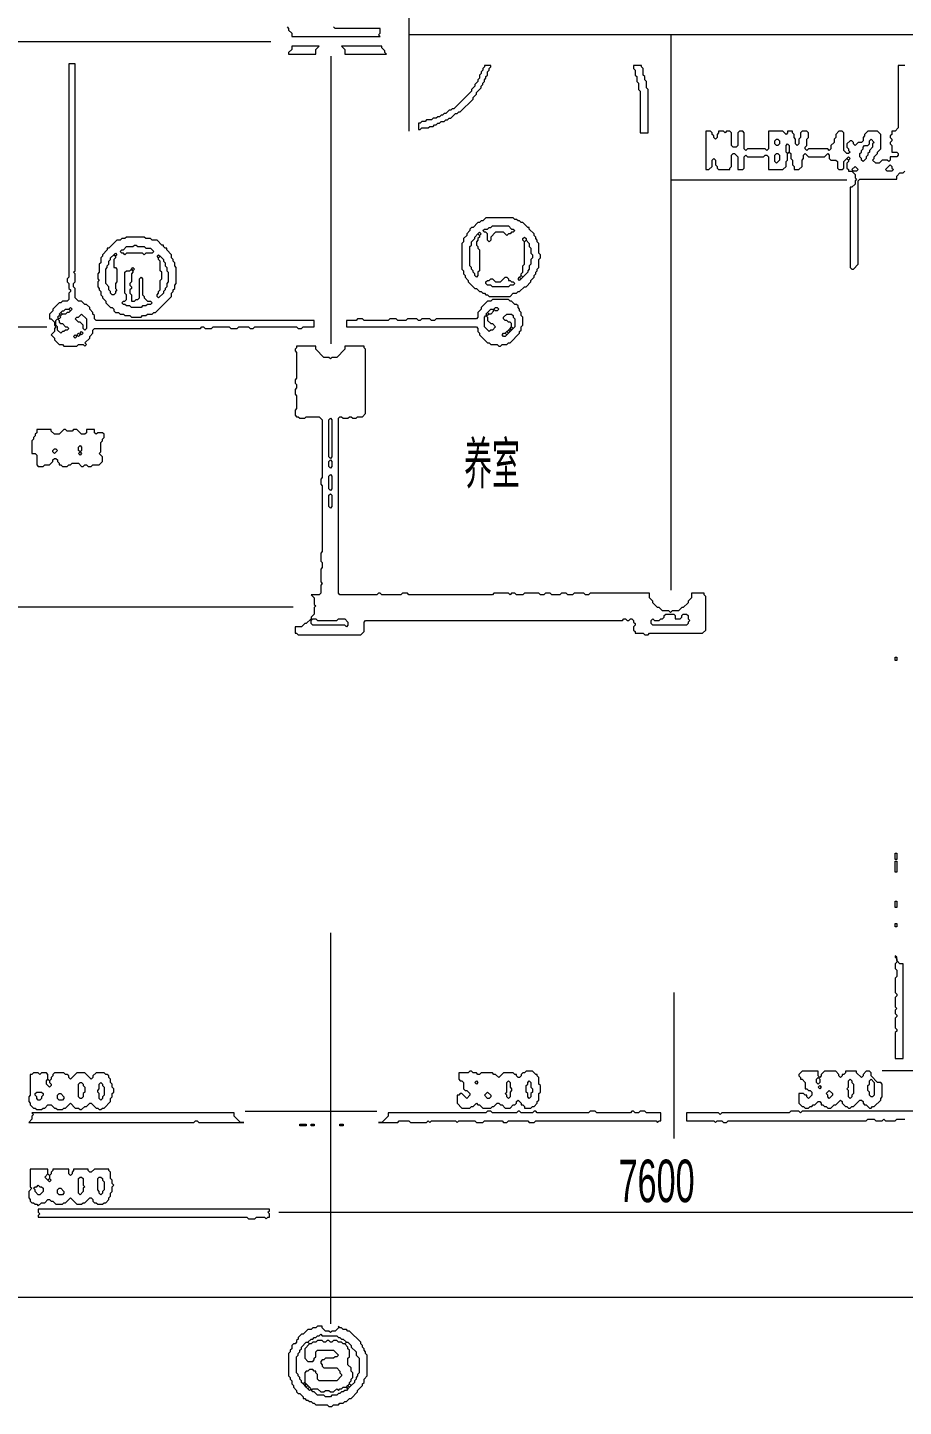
# Model space of a CAD drawing. Header units: millimetres. Extents: x 4 to 412, y 4 to 290.
# Drawn here: x 134.5 to 182.3, y 52.1 to 127.4 of the extents above; entities that cross this region are included whole.
import ezdxf

# ---------------------------------------------------------------- set-up
doc = ezdxf.new("R2010")
doc.units = ezdxf.units.MM
for name, color, linetype, lineweight in [('OCR_TEXT', 6, 'CONTINUOUS', 0), ('TRACE_CURVE', 6, 'CONTINUOUS', 0), ('TRACE_STRAIGHT', 5, 'CONTINUOUS', 0), ('TRACE_TEXT_SYMBOL', 6, 'CONTINUOUS', 0)]:
    doc.layers.add(name, color=color, linetype=linetype, lineweight=lineweight)
doc.styles.add('wqy-unicode', font='wqy-unicode')

msp = doc.modelspace()

# ---------------------------------------------------------------- linework, layer by layer
at = {"layer": 'TRACE_CURVE', "color": 6}
for points in [[(136.791, 125.406), (136.791, 113.759), (136.704, 113.671), (136.704, 113.496), (136.791, 113.409), (136.791, 113.146), (136.879, 113.058), (136.879, 112.971), (136.791, 112.883), (136.791, 112.533), (136.704, 112.445), (136.441, 112.445), (136.353, 112.358), (136.266, 112.358), (135.915, 112.008), (135.915, 111.92), (135.74, 111.745), (135.74, 111.482), (135.828, 111.482), (136.003, 111.307), (136.003, 111.132), (136.09, 111.044), (136.003, 110.957), (136.003, 110.782), (135.828, 110.606), (136.003, 110.431), (136.003, 110.344), (136.266, 110.081), (136.441, 110.081), (136.528, 109.993), (137.229, 109.993), (137.317, 110.081), (137.579, 110.081), (137.667, 109.993), (137.754, 110.081), (137.667, 110.168), (137.93, 110.431), (137.93, 110.519), (138.105, 110.694), (138.105, 110.869), (138.192, 110.957), (143.972, 110.957), (144.06, 111.044), (144.147, 111.044), (144.235, 110.957), (144.585, 110.957), (144.673, 111.044), (145.549, 111.044), (145.636, 110.957), (145.986, 110.957), (146.074, 111.044), (146.599, 111.044), (146.687, 110.957), (146.862, 110.957), (146.95, 111.044), (149.227, 111.044), (149.314, 110.957), (149.489, 110.957), (149.577, 111.044), (150.19, 111.044), (150.19, 111.395), (138.28, 111.395), (138.192, 111.482), (138.192, 111.657)], [(138.192, 111.657), (138.105, 111.745), (138.105, 111.832), (137.93, 112.008), (137.93, 112.095), (137.754, 112.27), (137.667, 112.27), (137.492, 112.445), (137.317, 112.445), (137.141, 112.621), (137.141, 113.146), (137.054, 113.234), (137.054, 113.409), (137.141, 113.496), (137.141, 113.934), (137.054, 114.022), (137.141, 114.109), (137.141, 125.406), (136.791, 125.406)], [(149.227, 109.993), (149.227, 109.906), (149.139, 109.818), (149.139, 109.731), (149.227, 109.643), (149.227, 108.242), (149.139, 108.154), (149.139, 107.979), (149.227, 107.892), (149.227, 107.716), (149.139, 107.629), (149.139, 107.366), (149.227, 107.279), (149.227, 106.578), (149.139, 106.49), (149.139, 106.228), (149.227, 106.14), (149.314, 106.14), (149.402, 106.052), (149.665, 106.052), (149.752, 106.14), (150.453, 106.14), (150.628, 105.965), (150.628, 102.812), (150.54, 102.725), (150.54, 102.462), (150.628, 102.374), (150.628, 98.784), (150.54, 98.696), (150.54, 98.258), (150.628, 98.171), (150.628, 97.908), (150.54, 97.821), (150.54, 97.12), (150.628, 97.032), (150.54, 96.945), (150.54, 96.507), (150.453, 96.419), (150.015, 96.419), (150.19, 96.244), (150.19, 95.894), (150.278, 95.806), (150.19, 95.719), (150.19, 95.368), (150.015, 95.193), (150.015, 95.106), (149.752, 94.843), (149.665, 94.843), (149.489, 94.668), (149.139, 94.668), (149.139, 94.318), (149.227, 94.318), (149.314, 94.23), (152.73, 94.23), (152.905, 94.405), (152.905, 94.931), (152.992, 95.018), (167.004, 95.018), (167.092, 95.106), (167.179, 95.106), (167.267, 95.018), (167.355, 95.018), (167.442, 95.106), (167.53, 95.106)], [(154.919, 96.419), (153.868, 96.419), (153.781, 96.507), (153.693, 96.507), (153.605, 96.419), (151.591, 96.419), (151.504, 96.507), (151.504, 106.052), (151.591, 106.14), (151.679, 106.14), (151.766, 106.052), (152.029, 106.052), (152.117, 106.14), (152.204, 106.14), (152.292, 106.052), (152.467, 106.052), (152.554, 106.14), (152.817, 106.14), (152.992, 106.315), (152.992, 109.818), (152.905, 109.906), (152.905, 109.993), (151.854, 109.993), (151.854, 109.818), (151.416, 109.38), (151.153, 109.38), (151.066, 109.293), (150.978, 109.38), (150.715, 109.38), (150.278, 109.818), (150.278, 109.993), (149.227, 109.993)], [(167.53, 95.106), (167.617, 95.018), (167.617, 94.931), (167.705, 94.843), (167.705, 94.755), (167.617, 94.668), (167.617, 94.493), (167.705, 94.405), (167.705, 94.318), (168.143, 94.318), (168.23, 94.23), (168.405, 94.23), (168.493, 94.318), (171.383, 94.318), (171.558, 94.493), (171.558, 96.332), (171.471, 96.419), (171.471, 96.507), (170.77, 96.507), (170.77, 96.244), (170.595, 96.069), (170.595, 95.981), (170.332, 95.719), (170.244, 95.719), (170.069, 95.544), (169.719, 95.544), (169.631, 95.456), (169.544, 95.544), (169.194, 95.544), (169.018, 95.719), (168.931, 95.719), (168.668, 95.981), (168.668, 96.069), (168.493, 96.244), (168.493, 96.507), (165.253, 96.507), (165.165, 96.419), (164.99, 96.419), (164.902, 96.507), (164.377, 96.507), (164.289, 96.419), (164.027, 96.419), (163.939, 96.507), (163.676, 96.507), (163.589, 96.419), (163.151, 96.419), (163.063, 96.507), (162.801, 96.507), (162.713, 96.419), (162.538, 96.419), (162.45, 96.507), (161.662, 96.507), (161.575, 96.419), (161.224, 96.419), (161.137, 96.507), (160.962, 96.507), (160.874, 96.419), (160.786, 96.507), (159.998, 96.507), (159.911, 96.419), (155.357, 96.419), (155.269, 96.507), (155.007, 96.507), (154.919, 96.419)]]:
    msp.add_lwpolyline(points, dxfattribs=at)
for points in [[(136.09, 111.395), (136.178, 111.482), (136.266, 111.395), (136.266, 111.307), (136.353, 111.219), (136.441, 111.219), (136.616, 111.044), (136.704, 111.044), (136.791, 110.957), (136.704, 110.869), (136.616, 110.869), (136.528, 110.782), (136.441, 110.782), (136.353, 110.694), (136.178, 110.869), (136.178, 111.044), (136.09, 111.132)], [(136.178, 111.57), (136.266, 111.657), (136.353, 111.57), (136.266, 111.482)], [(136.266, 111.745), (136.353, 111.832), (136.441, 111.745), (136.353, 111.657)], [(136.528, 111.92), (136.616, 112.008), (136.791, 112.008), (136.879, 111.92), (136.791, 111.832), (136.704, 111.832), (136.616, 111.745), (136.441, 111.745), (136.353, 111.832), (136.441, 111.92)], [(136.791, 112.008), (136.879, 112.095), (136.966, 112.008), (136.879, 111.92)], [(137.492, 111.745), (137.754, 111.482), (137.754, 110.957), (137.667, 110.869), (137.579, 110.957), (137.579, 111.132), (137.404, 111.307), (137.317, 111.307), (137.141, 111.482), (137.229, 111.57), (137.317, 111.57)], [(137.229, 110.606), (137.317, 110.694), (137.404, 110.606), (137.317, 110.519)], [(137.404, 110.694), (137.492, 110.782), (137.579, 110.694), (137.492, 110.606)], [(137.054, 110.519), (137.141, 110.606), (137.229, 110.519), (137.141, 110.431)], [(150.978, 105.965), (151.066, 106.052), (151.153, 105.965), (151.153, 103.951), (151.066, 103.863), (150.978, 103.951)], [(150.978, 103.688), (151.066, 103.776), (151.153, 103.688), (151.153, 103.425), (151.066, 103.338), (150.978, 103.425)], [(150.978, 102.9), (151.066, 102.987), (151.153, 102.9), (151.153, 102.199), (151.066, 102.112), (150.978, 102.199)], [(150.978, 101.849), (151.066, 101.937), (151.153, 101.849), (151.153, 101.236), (151.066, 101.148), (150.978, 101.236)], [(150.015, 95.018), (150.102, 95.106), (150.278, 95.106), (150.365, 95.018), (151.416, 95.018), (151.504, 95.106), (151.854, 95.106), (152.029, 94.931), (152.029, 94.755), (151.941, 94.668), (151.854, 94.755), (150.102, 94.755), (150.015, 94.843)], [(169.281, 95.281), (169.369, 95.368), (169.807, 95.368), (169.894, 95.281), (169.894, 95.106), (170.157, 95.106), (170.244, 95.193), (170.244, 95.281), (170.332, 95.368), (170.507, 95.368), (170.595, 95.281), (170.595, 95.106), (170.682, 95.018), (170.595, 94.931), (170.595, 94.843), (170.507, 94.755), (168.668, 94.755), (168.581, 94.843), (168.581, 95.018), (168.668, 95.106), (168.756, 95.018), (169.018, 95.018), (169.106, 95.106), (169.194, 95.106), (169.281, 95.193)]]:
    msp.add_lwpolyline(points, close=True, dxfattribs=at)
at = {"layer": 'TRACE_STRAIGHT', "color": 5}
for p, q in [((155.357, 128.734), (155.357, 121.728)), ((131.624, 126.632), (147.825, 126.632)), ((155.357, 127.005), (205.975, 127.005)), ((169.648, 127.005), (169.648, 96.666)), ((151.096, 125.826), (151.096, 110.125)), ((169.648, 119.067), (179.254, 119.067)), ((108.647, 111.041), (135.596, 111.041)), ((83.359, 95.767), (149.038, 95.767)), ((151.069, 77.961), (151.069, 56.619)), ((169.807, 74.701), (169.807, 66.732)), ((181.191, 70.437), (213.413, 70.437)), ((146.424, 68.22), (153.605, 68.22)), ((148.263, 62.719), (195.893, 62.719)), ((81.231, 58.073), (188.418, 58.073))]:
    msp.add_line(p, q, dxfattribs=at)
at = {"layer": 'TRACE_TEXT_SYMBOL', "color": 6}
for points in [[(148.701, 127.421), (148.789, 127.333)], [(148.789, 127.333), (148.789, 127.245), (148.964, 127.07), (148.964, 126.895), (153.781, 126.895), (153.693, 126.983), (153.781, 127.07), (153.781, 127.333), (151.328, 127.333), (151.241, 127.421)], [(159.473, 125.319), (159.473, 125.231), (159.385, 125.144), (159.385, 125.056), (159.298, 124.969), (159.298, 124.881), (159.21, 124.793), (159.21, 124.618), (159.123, 124.531), (159.123, 124.443), (158.947, 124.268), (158.947, 124.18), (158.772, 124.005), (158.772, 123.918), (157.809, 122.954), (157.721, 122.954), (157.634, 122.867), (157.546, 122.867), (157.371, 122.692), (157.283, 122.692), (157.196, 122.604), (157.108, 122.604), (157.021, 122.516), (156.933, 122.516), (156.846, 122.429), (156.67, 122.429), (156.583, 122.341), (156.32, 122.341), (156.233, 122.254), (156.057, 122.254), (155.97, 122.166), (155.882, 122.166), (155.882, 121.816), (155.97, 121.816), (156.057, 121.903), (156.408, 121.903), (156.495, 121.991), (156.67, 121.991), (156.758, 122.079), (156.846, 122.079), (156.933, 122.166), (157.021, 122.166), (157.108, 122.254), (157.283, 122.254), (157.371, 122.341), (157.459, 122.341), (157.546, 122.429), (157.634, 122.429), (157.896, 122.692), (157.984, 122.692), (158.072, 122.779), (158.159, 122.779), (158.86, 123.48), (158.86, 123.567), (159.035, 123.743), (159.035, 123.83), (159.298, 124.093), (159.298, 124.18), (159.385, 124.268), (159.385, 124.356), (159.473, 124.443), (159.473, 124.531), (159.56, 124.618), (159.56, 124.706)], [(159.56, 124.706), (159.648, 124.793), (159.648, 124.969), (159.736, 125.056), (159.736, 125.144), (159.823, 125.231), (159.823, 125.319), (159.473, 125.319)], [(182.067, 125.319), (182.067, 121.903), (181.892, 121.728), (181.717, 121.728), (181.717, 121.553), (181.629, 121.466), (181.629, 121.378), (181.717, 121.29), (181.717, 121.203), (181.629, 121.115), (181.629, 121.028), (181.717, 120.94), (181.717, 120.59), (181.979, 120.59), (182.067, 120.502), (182.067, 120.415), (181.979, 120.327), (181.629, 120.327), (181.629, 120.152), (181.542, 120.064), (181.454, 120.152), (181.191, 120.152), (181.016, 119.977), (180.841, 119.977), (180.666, 120.152), (180.753, 120.24), (180.753, 120.327), (180.929, 120.502), (180.929, 120.59), (181.104, 120.765), (181.104, 121.553), (180.929, 121.728), (180.403, 121.728), (180.228, 121.553), (180.228, 121.466), (180.14, 121.378), (180.14, 121.203), (180.053, 121.115), (179.878, 121.115), (179.703, 120.94), (179.615, 121.028), (179.615, 121.115), (179.527, 121.203), (179.44, 121.203), (179.265, 121.028), (179.265, 120.853), (179.352, 120.765), (179.352, 120.677), (179.44, 120.59), (179.352, 120.502), (179.265, 120.502), (179.089, 120.677), (179.089, 121.641), (179.002, 121.728), (178.827, 121.728), (178.652, 121.553), (178.652, 121.378), (178.564, 121.29), (178.564, 121.115), (178.389, 120.94), (178.389, 120.765), (178.301, 120.677), (178.214, 120.765), (177.163, 120.765)], [(182.417, 125.319), (182.067, 125.319)], [(177.163, 120.765), (177.075, 120.677), (176.988, 120.765), (176.988, 120.853), (177.075, 120.94), (177.075, 121.29), (177.163, 121.378), (177.163, 121.641), (177.075, 121.728), (176.813, 121.728), (176.725, 121.641), (176.725, 121.378), (176.637, 121.29), (176.637, 121.028), (176.55, 120.94), (176.462, 121.028), (176.462, 121.29), (176.375, 121.378), (176.375, 121.553), (176.287, 121.641), (176.287, 121.728), (176.024, 121.728), (176.024, 121.641), (175.937, 121.553), (175.762, 121.728), (174.973, 121.728), (174.973, 120.765), (174.886, 120.677), (174.798, 120.765), (173.835, 120.765), (173.747, 120.677), (173.66, 120.765), (173.66, 121.641), (173.572, 121.728), (173.397, 121.728), (173.31, 121.641), (173.31, 120.94), (173.222, 120.853), (173.047, 120.853), (172.959, 120.94), (172.959, 121.641), (172.872, 121.728), (172.697, 121.728), (172.609, 121.641), (172.521, 121.728), (172.259, 121.728), (172.259, 121.641), (172.171, 121.553), (172.171, 121.378), (172.084, 121.29), (171.996, 121.378), (171.996, 121.466), (171.908, 121.553), (171.908, 121.641), (171.821, 121.728), (171.558, 121.728), (171.558, 119.627), (171.733, 119.627), (171.908, 119.802), (171.908, 120.152), (171.996, 120.24), (172.084, 120.152), (172.084, 119.889), (172.171, 119.802)], [(172.171, 119.802), (172.171, 119.714), (172.259, 119.627), (172.872, 119.627), (172.872, 119.714), (172.959, 119.802), (172.959, 120.415), (173.047, 120.502), (173.134, 120.502), (173.31, 120.327), (173.31, 119.627), (173.572, 119.627), (173.66, 119.714), (173.66, 120.327), (173.747, 120.415), (173.835, 120.327), (174.711, 120.327), (174.798, 120.415), (174.886, 120.415), (174.973, 120.327), (174.973, 119.627), (175.762, 119.627), (175.937, 119.802), (175.937, 120.064), (176.024, 120.152), (176.024, 120.502), (176.112, 120.59), (176.2, 120.502), (176.2, 120.24), (176.287, 120.152), (176.287, 119.889), (176.375, 119.802), (176.375, 119.627), (176.637, 119.627), (176.813, 119.802), (176.813, 120.152), (176.9, 120.24), (176.9, 120.415), (176.988, 120.502), (177.163, 120.327), (178.039, 120.327), (178.214, 120.502), (178.301, 120.415), (178.301, 120.24), (178.389, 120.152), (178.652, 120.152), (178.739, 120.064), (178.739, 119.714), (178.827, 119.627), (179.002, 119.627), (179.089, 119.714), (179.089, 120.064), (179.265, 120.24), (179.352, 120.152), (179.352, 120.064), (179.265, 119.977), (179.265, 119.714), (179.352, 119.627), (179.352, 119.539), (179.527, 119.539), (179.703, 119.364), (179.703, 119.189), (179.79, 119.101), (179.703, 119.013)], [(179.703, 119.013), (179.703, 118.838), (179.527, 118.663), (179.44, 118.663), (179.44, 114.284), (179.527, 114.197), (179.615, 114.197), (179.878, 114.46), (179.878, 119.013), (179.965, 119.101), (181.979, 119.101), (181.979, 119.276), (182.155, 119.451), (182.33, 119.451), (182.417, 119.539)], [(159.56, 116.999), (159.385, 116.824), (159.298, 116.824), (159.21, 116.737), (159.123, 116.737), (158.86, 116.474), (158.772, 116.474), (158.685, 116.386), (158.685, 116.299), (158.51, 116.124), (158.51, 116.036), (158.334, 115.861), (158.334, 115.686), (158.247, 115.598), (158.247, 114.197), (158.334, 114.109), (158.334, 113.934), (158.422, 113.847), (158.422, 113.759), (158.597, 113.584), (158.597, 113.496), (158.947, 113.146), (159.035, 113.146), (159.21, 112.971), (159.298, 112.971), (159.385, 112.883), (159.473, 112.883), (159.56, 112.796), (159.648, 112.796), (159.736, 112.708), (160.874, 112.708), (161.049, 112.883), (161.224, 112.883), (161.312, 112.971), (161.399, 112.971), (161.662, 113.234), (161.75, 113.234), (162.012, 113.496), (162.012, 113.584), (162.188, 113.759), (162.188, 113.847), (162.275, 113.934), (162.275, 114.022), (162.363, 114.109), (162.363, 114.197), (162.45, 114.284), (162.45, 114.722), (162.538, 114.81), (162.538, 114.985), (162.45, 115.073), (162.45, 115.598), (162.363, 115.686), (162.363, 115.773), (162.275, 115.861), (162.275, 115.948), (162.188, 116.036), (162.188, 116.124), (161.925, 116.386), (161.925, 116.474), (161.837, 116.474), (161.575, 116.737), (161.487, 116.737), (161.399, 116.824), (161.312, 116.824)], [(161.312, 116.824), (161.224, 116.912), (161.137, 116.912), (161.049, 116.999), (159.56, 116.999)], [(139.944, 115.948), (139.856, 115.861), (139.681, 115.861), (139.593, 115.773), (139.418, 115.773), (138.98, 115.335), (138.893, 115.335), (138.893, 115.248), (138.63, 114.985), (138.63, 114.898), (138.543, 114.81), (138.543, 114.547), (138.455, 114.46), (138.455, 114.022), (138.367, 113.934), (138.367, 113.671), (138.455, 113.584), (138.367, 113.496), (138.367, 113.234), (138.455, 113.146), (138.455, 113.058), (138.543, 112.971), (138.543, 112.796), (138.63, 112.708), (138.63, 112.621), (138.805, 112.445), (138.805, 112.358), (139.068, 112.095), (139.156, 112.095), (139.243, 112.008), (139.243, 111.92), (139.331, 111.832), (139.506, 111.832), (139.593, 111.745), (139.769, 111.745), (139.856, 111.657), (140.119, 111.657), (140.206, 111.57), (140.732, 111.57), (140.82, 111.657), (140.995, 111.657), (141.082, 111.745), (141.345, 111.745), (141.433, 111.832), (141.52, 111.832), (142.396, 112.708), (142.396, 112.883), (142.483, 112.971), (142.483, 113.058), (142.571, 113.146), (142.571, 113.321), (142.659, 113.409), (142.659, 114.284), (142.571, 114.372), (142.571, 114.547), (142.483, 114.635), (142.483, 114.722), (142.396, 114.81), (142.396, 114.985), (142.133, 115.248), (142.133, 115.335), (142.046, 115.335), (141.958, 115.423), (141.958, 115.511)], [(141.958, 115.511), (141.87, 115.511), (141.608, 115.773), (141.345, 115.773), (141.257, 115.861), (140.995, 115.861), (140.907, 115.948), (139.944, 115.948)], [(135.04, 105.439), (135.04, 105.264), (134.952, 105.177), (134.952, 105.089), (134.864, 105.002), (134.864, 104.914), (134.777, 104.826), (134.777, 104.126), (134.952, 104.126), (135.04, 104.038), (135.04, 103.513), (135.127, 103.425), (135.39, 103.425), (135.477, 103.513), (135.74, 103.513), (135.915, 103.688), (135.915, 103.776), (136.003, 103.863), (136.09, 103.863), (136.178, 103.776), (136.178, 103.688), (136.266, 103.6), (136.266, 103.513), (136.353, 103.513), (136.441, 103.425), (136.704, 103.425), (136.791, 103.513), (136.879, 103.513), (136.966, 103.6), (137.317, 103.6), (137.492, 103.425), (137.579, 103.425), (137.667, 103.513), (137.754, 103.513), (137.842, 103.425), (138.017, 103.425), (138.105, 103.513), (138.455, 103.513), (138.63, 103.688), (138.63, 103.951), (138.455, 104.126), (138.543, 104.213), (138.543, 104.739), (138.63, 104.826), (138.63, 104.914), (138.718, 105.002), (138.718, 105.177), (138.63, 105.264), (138.367, 105.264), (138.28, 105.177), (138.192, 105.264), (138.192, 105.439), (137.754, 105.439), (137.754, 105.264), (137.667, 105.177), (137.492, 105.177), (137.229, 105.439), (137.054, 105.439), (136.966, 105.352), (136.704, 105.352), (136.616, 105.439), (136.528, 105.439), (136.266, 105.177), (136.003, 105.177)], [(136.003, 105.177), (135.828, 105.352), (135.828, 105.439), (135.04, 105.439)], [(134.864, 70.322), (134.777, 70.235), (134.689, 70.235), (134.689, 69.096), (134.602, 69.009), (134.602, 68.746), (134.689, 68.658), (134.689, 68.571), (134.864, 68.396), (134.952, 68.396), (135.04, 68.308), (135.302, 68.308), (135.39, 68.396), (135.477, 68.396), (135.653, 68.571), (135.828, 68.571), (136.003, 68.396), (136.09, 68.396), (136.178, 68.308), (136.441, 68.308), (136.528, 68.396), (136.616, 68.396), (136.879, 68.658), (137.141, 68.396), (137.317, 68.396), (137.404, 68.308), (137.492, 68.308), (137.667, 68.483), (137.754, 68.483), (137.93, 68.658), (138.017, 68.658), (138.28, 68.396), (138.367, 68.396), (138.455, 68.308), (138.543, 68.308), (138.63, 68.396), (138.718, 68.396), (139.068, 68.746), (139.068, 68.921), (139.156, 69.009), (139.156, 69.184), (139.243, 69.271), (139.243, 69.446), (139.156, 69.534), (139.156, 69.709), (139.068, 69.797), (139.068, 69.972), (138.98, 70.059), (138.98, 70.147), (138.893, 70.235), (138.805, 70.235), (138.718, 70.322), (138.28, 70.322), (138.105, 70.147), (138.105, 70.059), (138.017, 69.972), (137.667, 70.322), (137.229, 70.322), (136.879, 69.972), (136.791, 70.059), (136.791, 70.147), (136.704, 70.235), (136.616, 70.235), (136.528, 70.322)], [(136.528, 70.322), (136.003, 70.322), (135.915, 70.235), (135.915, 70.147), (135.828, 70.059), (135.828, 69.972), (135.74, 69.884), (135.653, 69.972), (135.653, 70.235), (135.565, 70.322), (135.302, 70.322), (135.215, 70.235), (135.127, 70.322), (134.864, 70.322)], [(158.685, 70.41), (158.597, 70.322), (158.072, 70.322), (158.072, 69.972), (158.159, 69.884), (158.247, 69.884), (158.334, 69.797), (158.334, 69.446), (158.422, 69.359), (158.51, 69.359), (158.685, 69.184), (158.685, 69.096), (158.51, 68.921), (158.247, 69.184), (158.159, 69.184), (158.072, 69.096), (157.984, 69.096), (157.984, 68.658), (158.247, 68.396), (158.685, 68.396), (158.772, 68.483), (158.86, 68.483), (159.035, 68.658), (159.123, 68.571), (159.21, 68.571), (159.385, 68.396), (159.823, 68.396), (159.911, 68.483), (159.998, 68.483), (160.173, 68.658), (160.261, 68.658), (160.349, 68.571), (160.436, 68.571), (160.611, 68.396), (160.874, 68.396), (161.049, 68.571), (161.137, 68.571), (161.224, 68.658), (161.224, 68.746), (161.312, 68.833), (161.487, 68.658), (161.487, 68.571), (161.575, 68.571), (161.662, 68.483), (161.662, 68.396), (162.012, 68.396), (162.1, 68.483), (162.188, 68.483), (162.363, 68.658), (162.363, 68.746), (162.45, 68.833), (162.45, 69.184), (162.538, 69.271), (162.538, 69.622), (162.45, 69.709), (162.45, 70.059), (162.363, 70.147), (162.363, 70.235), (162.275, 70.235), (162.1, 70.41), (161.75, 70.41), (161.662, 70.322), (161.575, 70.322), (161.487, 70.235)], [(161.487, 70.235), (161.487, 70.147), (161.399, 70.059), (161.312, 70.059), (161.224, 70.147), (161.224, 70.235), (161.137, 70.235), (161.049, 70.322), (160.524, 70.322), (160.261, 70.059), (160.086, 70.235), (159.998, 70.235), (159.911, 70.322), (159.298, 70.322), (159.21, 70.235), (159.123, 70.235), (159.035, 70.322), (158.86, 70.322), (158.772, 70.41), (158.685, 70.41)], [(176.813, 70.41), (176.637, 70.235), (176.637, 70.147), (176.725, 70.059), (176.725, 69.972), (176.813, 69.972), (176.988, 69.797), (176.988, 69.446), (177.075, 69.446), (177.163, 69.359), (177.25, 69.359), (177.338, 69.271), (177.338, 69.096), (177.163, 68.921), (177.075, 69.009), (177.075, 69.096), (176.988, 69.096), (176.9, 69.184), (176.637, 69.184), (176.637, 68.658), (176.813, 68.483), (176.9, 68.483), (176.988, 68.396), (177.163, 68.396), (177.25, 68.483), (177.338, 68.483), (177.426, 68.571), (177.513, 68.571), (177.688, 68.746), (177.776, 68.746), (177.863, 68.658), (177.863, 68.571), (177.951, 68.571), (178.039, 68.483), (178.126, 68.483), (178.214, 68.396), (178.389, 68.396), (178.564, 68.571), (178.652, 68.571), (178.914, 68.833), (179.002, 68.746), (179.002, 68.658), (179.177, 68.483), (179.265, 68.483), (179.352, 68.396), (179.44, 68.396), (179.527, 68.483), (179.615, 68.483), (179.965, 68.833), (180.053, 68.833), (180.14, 68.746), (180.14, 68.658), (180.228, 68.571), (180.316, 68.571), (180.491, 68.396), (180.578, 68.396), (180.666, 68.483), (180.753, 68.483), (181.104, 68.833), (181.104, 68.921), (181.191, 69.009), (181.191, 69.709), (181.104, 69.797), (180.929, 69.797)], [(180.929, 69.797), (180.578, 70.147), (180.578, 70.322), (180.491, 70.41), (180.316, 70.41), (180.14, 70.235), (180.14, 70.147), (180.053, 70.059), (179.79, 70.322), (179.79, 70.41), (179.177, 70.41), (179.177, 70.322), (179.089, 70.235), (179.002, 70.235), (179.002, 70.147), (178.914, 70.059), (178.827, 70.147), (178.827, 70.235), (178.652, 70.41), (178.039, 70.41), (177.863, 70.235), (177.863, 70.147), (177.776, 70.059), (177.688, 70.147), (177.688, 70.41), (176.813, 70.41)], [(183.205, 68.22), (176.813, 68.22), (176.725, 68.133), (176.637, 68.22), (176.2, 68.22), (176.112, 68.133), (172.434, 68.133), (172.346, 68.045), (172.259, 68.133), (170.507, 68.133), (170.507, 67.695), (171.996, 67.695), (172.084, 67.607), (172.171, 67.695), (172.434, 67.695), (172.521, 67.607), (172.697, 67.607), (172.784, 67.695), (180.316, 67.695), (180.403, 67.783), (180.753, 67.783), (180.841, 67.695), (181.191, 67.695), (181.279, 67.783), (181.366, 67.695), (181.892, 67.695), (181.979, 67.783), (182.417, 67.783)], [(134.689, 65.068), (134.689, 64.104), (134.777, 64.017), (134.602, 63.842), (134.602, 63.491), (134.689, 63.404), (134.689, 63.316), (134.777, 63.229), (134.864, 63.229), (134.952, 63.141), (135.04, 63.141), (135.127, 63.054), (135.302, 63.229), (135.477, 63.229), (135.653, 63.404), (135.74, 63.404), (135.828, 63.316), (135.915, 63.316), (136.09, 63.141), (136.441, 63.141), (136.528, 63.229), (136.616, 63.229), (136.879, 63.491), (137.229, 63.141), (137.492, 63.141), (137.579, 63.229), (137.667, 63.229), (137.93, 63.491), (138.017, 63.491), (138.105, 63.404), (138.105, 63.316), (138.192, 63.229), (138.28, 63.229), (138.367, 63.141), (138.63, 63.141), (138.718, 63.229), (138.805, 63.229), (138.98, 63.404), (138.98, 63.491), (139.068, 63.579), (139.068, 63.754), (139.156, 63.842), (139.156, 64.104), (139.243, 64.192), (139.156, 64.28), (139.156, 64.455), (139.068, 64.542), (139.068, 64.893), (138.98, 64.98), (138.98, 65.068), (138.192, 65.068), (138.017, 64.893), (137.93, 64.893), (137.842, 64.98), (137.842, 65.068), (137.054, 65.068), (137.054, 64.98), (136.966, 64.893), (136.966, 64.805), (136.879, 64.717), (136.791, 64.805), (136.791, 65.068), (135.915, 65.068), (135.915, 64.98)], [(135.915, 64.98), (135.828, 64.893), (135.828, 64.805), (135.74, 64.717), (135.653, 64.805), (135.653, 65.068), (134.689, 65.068)], [(150.365, 56.485), (150.278, 56.398), (150.102, 56.398), (150.015, 56.31), (149.84, 56.31), (149.577, 56.048), (149.489, 56.048), (149.314, 55.872), (149.314, 55.785), (149.227, 55.697), (149.227, 55.61), (149.139, 55.522), (149.051, 55.522), (148.964, 55.435), (148.964, 55.259), (148.876, 55.172), (148.876, 55.084), (148.789, 54.997), (148.789, 53.771), (148.876, 53.683), (148.876, 53.595), (148.964, 53.508), (148.964, 53.333), (149.051, 53.245), (149.051, 53.158), (149.227, 52.982), (149.227, 52.895), (149.314, 52.807), (149.402, 52.807), (149.577, 52.632), (149.577, 52.545), (149.665, 52.545), (149.752, 52.457), (149.84, 52.457), (149.927, 52.369), (150.015, 52.369), (150.102, 52.282), (150.19, 52.282), (150.278, 52.194), (150.891, 52.194), (150.978, 52.107), (151.153, 52.107), (151.241, 52.194), (151.504, 52.194), (151.591, 52.282), (151.766, 52.282), (151.854, 52.369), (151.941, 52.369), (152.117, 52.545), (152.204, 52.545), (152.554, 52.895), (152.554, 52.982), (152.817, 53.245), (152.817, 53.333), (152.905, 53.42), (152.905, 53.595), (153.08, 53.771), (153.08, 54.909), (152.992, 54.997), (152.992, 55.084), (152.905, 55.172), (152.905, 55.259), (152.817, 55.347), (152.817, 55.435)], [(152.817, 55.435), (152.73, 55.522), (152.73, 55.61), (152.117, 56.223), (152.029, 56.223), (151.941, 56.31), (151.766, 56.31), (151.679, 56.398), (151.591, 56.398), (151.504, 56.485), (151.504, 56.398), (151.328, 56.223), (151.153, 56.223), (151.066, 56.135), (150.978, 56.223), (150.803, 56.223), (150.628, 56.398), (150.628, 56.485), (150.365, 56.485)]]:
    msp.add_lwpolyline(points, dxfattribs=at)
for points in [[(148.964, 126.37), (148.964, 126.195), (148.789, 126.019), (148.789, 125.932), (150.278, 125.932), (150.278, 126.195), (150.453, 126.37)], [(151.679, 126.37), (151.854, 126.195), (151.854, 125.932), (154.131, 125.932), (154.043, 126.019), (154.043, 126.107), (153.868, 126.282), (153.868, 126.37)], [(167.617, 125.319), (167.617, 125.144), (167.705, 125.056), (167.705, 124.793), (167.792, 124.706), (167.792, 124.443), (167.88, 124.356), (167.88, 124.005), (167.968, 123.918), (167.968, 121.641), (168.405, 121.641), (168.405, 124.005), (168.318, 124.093), (168.318, 124.443), (168.23, 124.531), (168.23, 124.706), (168.143, 124.793), (168.143, 125.144), (168.055, 125.231), (168.055, 125.319)], [(175.324, 121.203), (175.411, 121.29), (175.499, 121.29), (175.587, 121.203), (175.587, 121.028), (175.499, 120.94), (175.411, 120.94), (175.324, 121.028)], [(180.491, 121.203), (180.578, 121.29), (180.753, 121.115), (180.666, 121.028), (180.666, 120.853), (180.491, 120.677), (180.491, 120.59), (180.403, 120.502), (180.403, 120.415), (180.316, 120.327), (180.316, 120.24), (180.14, 120.064), (180.053, 120.152), (180.053, 120.24), (179.965, 120.327), (179.965, 120.502), (180.053, 120.59), (180.053, 120.677), (180.14, 120.765), (180.14, 120.853), (180.228, 120.94), (180.403, 120.94), (180.491, 121.028)], [(175.324, 120.415), (175.411, 120.502), (175.499, 120.502), (175.587, 120.415), (175.587, 120.152), (175.411, 119.977), (175.324, 120.064)], [(175.937, 120.94), (176.024, 121.028), (176.112, 120.94), (176.112, 120.59), (176.024, 120.502), (175.937, 120.59)], [(179.265, 120.24), (179.352, 120.327), (179.44, 120.24), (179.352, 120.152)], [(179.703, 119.802), (179.878, 119.627), (179.79, 119.539), (179.615, 119.539), (179.527, 119.627)], [(181.629, 119.889), (181.717, 119.802), (181.717, 119.714), (181.804, 119.627), (181.717, 119.539), (181.454, 119.539), (181.366, 119.627)], [(159.123, 116.124), (159.21, 116.036), (159.21, 115.948), (159.123, 115.861), (159.123, 115.773), (159.035, 115.686), (159.035, 115.511), (159.123, 115.423), (159.123, 115.335), (159.21, 115.248), (159.21, 114.109), (159.123, 114.022), (159.123, 113.847), (159.035, 113.759), (158.947, 113.847), (158.947, 113.934), (158.86, 114.022), (158.86, 114.109), (158.772, 114.197), (158.772, 114.284), (158.685, 114.372), (158.685, 115.423), (158.772, 115.511), (158.772, 115.686), (158.947, 115.861), (158.947, 115.948)], [(159.123, 116.124), (159.21, 116.211), (159.298, 116.124), (159.21, 116.036)], [(159.823, 116.474), (159.911, 116.561), (160.786, 116.561), (160.962, 116.386), (161.049, 116.386), (161.137, 116.299), (161.049, 116.211), (160.962, 116.211), (160.874, 116.124), (160.786, 116.124), (160.699, 116.036), (160.524, 116.211), (160.086, 116.211), (159.823, 115.948), (159.823, 115.773), (159.736, 115.686), (159.648, 115.773), (159.648, 116.124), (159.56, 116.211), (159.473, 116.211), (159.385, 116.299), (159.473, 116.386), (159.648, 116.386), (159.736, 116.474)], [(161.575, 115.861), (161.662, 115.948), (161.75, 115.861), (161.75, 115.773), (161.662, 115.686), (161.575, 115.773)], [(140.294, 115.423), (140.382, 115.511), (140.469, 115.511), (140.557, 115.423), (140.907, 115.423), (140.995, 115.335), (141.257, 115.335), (141.433, 115.16), (141.345, 115.073), (140.995, 115.073), (140.907, 114.985), (140.82, 115.073), (139.944, 115.073), (139.856, 114.985), (139.769, 115.073), (139.681, 115.073), (139.593, 115.16), (139.681, 115.248), (139.769, 115.248), (139.944, 115.423)], [(161.662, 115.686), (161.75, 115.773), (161.925, 115.598), (161.925, 115.423), (162.012, 115.335), (162.012, 115.073), (162.1, 114.985), (162.1, 114.81), (162.012, 114.722), (162.012, 114.46), (161.925, 114.372), (161.925, 114.197), (161.837, 114.109), (161.837, 114.022), (161.575, 113.759), (161.487, 113.847), (161.487, 113.934), (161.575, 114.022), (161.575, 114.372), (161.662, 114.46)], [(139.243, 114.985), (139.331, 114.898), (139.331, 114.81), (139.243, 114.722), (139.243, 114.284), (139.331, 114.284), (139.418, 114.197), (139.418, 113.496), (139.331, 113.409), (139.331, 113.146), (139.418, 113.058), (139.331, 112.971), (139.331, 112.883), (139.243, 112.796), (139.156, 112.796), (139.068, 112.883), (139.068, 112.971), (138.98, 113.058), (138.98, 113.234), (138.805, 113.409), (138.805, 114.197), (138.893, 114.284), (138.893, 114.372), (138.98, 114.46), (138.98, 114.635), (139.068, 114.722), (139.068, 114.81)], [(139.243, 114.985), (139.331, 115.073), (139.418, 114.985), (139.331, 114.898)], [(141.608, 114.898), (141.695, 114.985), (141.783, 114.898), (141.695, 114.81)], [(141.695, 114.81), (141.783, 114.898), (141.958, 114.722), (141.958, 114.635), (142.046, 114.547), (142.046, 114.372), (142.133, 114.284), (142.133, 114.109), (142.221, 114.022), (142.221, 113.496), (142.133, 113.409), (142.133, 113.234), (142.046, 113.146), (142.046, 113.058), (141.958, 112.971), (141.958, 112.883), (141.695, 112.621), (141.608, 112.708), (141.608, 112.796), (141.695, 112.883), (141.695, 112.971), (141.783, 113.058), (141.783, 113.584), (141.87, 113.671), (141.87, 114.022), (141.783, 114.109), (141.783, 114.635), (141.695, 114.722)], [(140.119, 114.109), (140.206, 114.197), (140.294, 114.109), (140.294, 114.022), (140.206, 113.934), (140.206, 113.496), (140.119, 113.409), (140.119, 113.321), (140.206, 113.234), (140.206, 113.146), (140.119, 113.058), (140.119, 112.883), (140.206, 112.796), (140.206, 112.445), (140.382, 112.445), (140.469, 112.533), (140.557, 112.533), (140.644, 112.621), (140.644, 113.671), (140.732, 113.759), (140.82, 113.671), (140.82, 112.796), (140.907, 112.708), (140.907, 112.621), (141.082, 112.445), (141.257, 112.445), (141.345, 112.358), (141.257, 112.27), (141.082, 112.27), (140.995, 112.183), (140.82, 112.183), (140.732, 112.095), (140.206, 112.095), (140.119, 112.183), (139.944, 112.183), (139.856, 112.27), (139.769, 112.27), (139.681, 112.358), (139.769, 112.445), (139.856, 112.445), (139.944, 112.533), (139.944, 112.796), (139.856, 112.883), (139.856, 114.022), (139.944, 114.109)], [(140.206, 114.197), (140.294, 114.284), (140.382, 114.197), (140.294, 114.109)], [(160.611, 113.759), (160.699, 113.759), (160.786, 113.671), (160.786, 113.584), (160.874, 113.584), (160.962, 113.496), (161.049, 113.496), (161.137, 113.409), (161.049, 113.321), (160.874, 113.321), (160.786, 113.234), (159.911, 113.234), (159.823, 113.321), (159.648, 113.321), (159.56, 113.409), (159.56, 113.496), (159.648, 113.584), (159.736, 113.584), (159.823, 113.671), (159.911, 113.671), (160.086, 113.496), (160.349, 113.496)], [(161.312, 113.671), (161.399, 113.759), (161.487, 113.671), (161.399, 113.584)], [(161.399, 113.759), (161.487, 113.847), (161.575, 113.759), (161.487, 113.671)], [(159.911, 112.533), (159.823, 112.445), (159.648, 112.445), (159.298, 112.095), (159.298, 112.008), (159.123, 111.832), (159.123, 111.57), (159.035, 111.482), (156.846, 111.482), (156.758, 111.395), (156.583, 111.395), (156.495, 111.482), (156.057, 111.482), (155.97, 111.395), (155.882, 111.395), (155.795, 111.482), (155.269, 111.482), (155.182, 111.395), (154.744, 111.395), (154.656, 111.482), (154.306, 111.482), (154.218, 111.395), (152.905, 111.395), (152.817, 111.482), (152.554, 111.482), (152.467, 111.395), (151.941, 111.395), (151.941, 111.044), (159.035, 111.044), (159.123, 110.957), (159.123, 110.782), (159.21, 110.694), (159.21, 110.606), (159.648, 110.168), (159.736, 110.168), (159.823, 110.081), (160.173, 110.081), (160.261, 109.993), (160.349, 109.993), (160.436, 110.081), (160.699, 110.081), (160.786, 110.168), (160.874, 110.168), (161.399, 110.694), (161.399, 110.782), (161.487, 110.869), (161.487, 111.044), (161.575, 111.132), (161.575, 111.57), (161.487, 111.657), (161.487, 111.832), (161.399, 111.92), (161.399, 112.008), (161.312, 112.095), (161.312, 112.183), (161.224, 112.27), (161.137, 112.27), (160.962, 112.445), (160.874, 112.445), (160.786, 112.533)], [(159.473, 111.57), (159.56, 111.657), (159.648, 111.57), (159.648, 111.395), (159.823, 111.219), (159.911, 111.219), (160.086, 111.044), (159.911, 110.869), (159.823, 110.869), (159.736, 110.782), (159.473, 111.044)], [(159.56, 111.745), (159.648, 111.832), (159.736, 111.745), (159.648, 111.657)], [(159.823, 112.008), (159.911, 112.008), (159.998, 111.92), (159.823, 111.745), (159.736, 111.745), (159.648, 111.832)], [(159.998, 112.008), (160.086, 112.095), (160.173, 112.095), (160.261, 112.008), (160.173, 111.92), (160.086, 111.92)], [(160.699, 111.745), (160.962, 111.745), (161.049, 111.657), (161.049, 111.57), (161.137, 111.482), (161.137, 111.044), (161.049, 110.957), (160.962, 111.044), (160.962, 111.219), (160.874, 111.307), (160.786, 111.307), (160.699, 111.395), (160.611, 111.395), (160.524, 111.482), (160.524, 111.57)], [(160.436, 110.606), (160.524, 110.694), (160.611, 110.694), (160.699, 110.606), (160.611, 110.519), (160.524, 110.519)], [(160.611, 110.694), (160.699, 110.782), (160.786, 110.694), (160.699, 110.606)], [(160.699, 110.782), (160.786, 110.869), (160.874, 110.782), (160.786, 110.694)], [(160.786, 110.869), (160.874, 110.957), (160.962, 110.869), (160.874, 110.782)], [(160.874, 110.957), (160.962, 111.044), (161.049, 110.957), (160.962, 110.869)], [(135.915, 104.301), (136.003, 104.389), (136.09, 104.389), (136.178, 104.301), (136.003, 104.126), (135.915, 104.213)], [(137.317, 104.476), (137.404, 104.564), (137.492, 104.476), (137.492, 104.301), (137.404, 104.213), (137.317, 104.301)], [(137.317, 104.126), (137.404, 104.213), (137.492, 104.126), (137.404, 104.038)], [(181.892, 93.004), (181.979, 93.004), (181.979, 92.829), (181.892, 92.829)], [(181.892, 82.32), (181.979, 82.32), (181.979, 81.97), (181.892, 81.97)], [(181.892, 81.882), (181.979, 81.882), (181.979, 81.269), (181.892, 81.269)], [(181.892, 79.693), (181.979, 79.693), (181.979, 79.342), (181.892, 79.342)], [(181.892, 78.467), (181.979, 78.467), (181.979, 78.291), (181.892, 78.291)], [(181.892, 76.715), (181.892, 76.628), (181.979, 76.54), (181.979, 76.365), (181.892, 76.277), (181.892, 76.015), (181.979, 75.927), (181.979, 75.577), (181.892, 75.489), (181.892, 74.701), (181.979, 74.613), (181.979, 74.526), (181.892, 74.438), (181.892, 73.913), (181.979, 73.825), (181.892, 73.738), (181.892, 73.562), (181.979, 73.475), (181.979, 73.387), (181.892, 73.3), (181.892, 72.774), (181.979, 72.687), (181.979, 72.599), (181.892, 72.512), (181.892, 71.11), (182.33, 71.11), (182.33, 76.277), (182.155, 76.277), (181.979, 76.452), (181.979, 76.628)], [(177.601, 69.972), (177.688, 70.059), (177.776, 69.972), (177.776, 69.797), (177.688, 69.709), (177.601, 69.797)], [(134.952, 69.184), (135.04, 69.271), (135.302, 69.271), (135.39, 69.184), (135.39, 69.096), (135.302, 69.009), (135.302, 68.921), (135.215, 68.833), (135.127, 68.833), (135.04, 68.921), (135.04, 69.009), (134.952, 69.096)], [(135.565, 69.884), (135.653, 69.972), (135.74, 69.884), (135.74, 69.797), (135.828, 69.709), (135.828, 69.622), (135.74, 69.534), (135.565, 69.709)], [(137.317, 69.709), (137.404, 69.797), (137.492, 69.797), (137.579, 69.709), (137.579, 69.622), (137.667, 69.534), (137.667, 69.271), (137.579, 69.184), (137.579, 69.009), (137.492, 68.921), (137.404, 68.921), (137.317, 69.009)], [(138.455, 69.709), (138.543, 69.797), (138.63, 69.709), (138.63, 69.622), (138.718, 69.534), (138.718, 69.096), (138.63, 69.009), (138.63, 68.921), (138.543, 68.833), (138.455, 68.921), (138.455, 69.184), (138.367, 69.271), (138.367, 69.359), (138.455, 69.446)], [(158.947, 69.797), (159.035, 69.884), (159.123, 69.797), (159.035, 69.709)], [(159.648, 69.271), (159.823, 69.096), (159.823, 69.009), (159.736, 68.921), (159.648, 68.921), (159.473, 69.096)], [(160.699, 69.797), (160.786, 69.884), (160.874, 69.797), (160.874, 69.534), (160.962, 69.446), (160.962, 69.359), (160.874, 69.271), (160.874, 69.009), (160.786, 68.921), (160.699, 69.009), (160.699, 69.096), (160.611, 69.184), (160.699, 69.271)], [(161.837, 69.797), (161.925, 69.884), (162.012, 69.797), (162.012, 69.534), (162.1, 69.446), (162.1, 69.271), (162.012, 69.184), (162.012, 69.009), (161.925, 68.921), (161.837, 69.009), (161.837, 69.184), (161.75, 69.271), (161.75, 69.622), (161.837, 69.709)], [(177.688, 69.534), (177.776, 69.622), (177.863, 69.534), (177.776, 69.446)], [(178.301, 69.359), (178.476, 69.184), (178.476, 69.096), (178.301, 68.921), (178.214, 69.009), (178.214, 69.096), (178.126, 69.184)], [(179.352, 69.884), (179.44, 69.972), (179.527, 69.884), (179.527, 69.797), (179.615, 69.709), (179.615, 69.184), (179.527, 69.096), (179.527, 69.009), (179.44, 68.921), (179.352, 69.009), (179.352, 69.359), (179.265, 69.446), (179.352, 69.534)], [(180.491, 69.884), (180.578, 69.972), (180.753, 69.797), (180.753, 69.096), (180.666, 69.009), (180.578, 69.009), (180.491, 69.096), (180.491, 69.271), (180.403, 69.359), (180.403, 69.622), (180.491, 69.709)], [(136.178, 69.096), (136.266, 69.184), (136.353, 69.184), (136.528, 69.009), (136.528, 68.921), (136.441, 68.833), (136.266, 68.833), (136.178, 68.921)], [(134.777, 68.133), (134.864, 68.045), (134.777, 67.958), (134.777, 67.783), (134.602, 67.607), (143.622, 67.607), (143.709, 67.695), (143.797, 67.695), (143.885, 67.607), (146.337, 67.607), (146.162, 67.607), (145.811, 67.958), (145.811, 68.133)], [(159.648, 68.22), (159.56, 68.133), (154.218, 68.133), (154.218, 67.958), (153.868, 67.607), (153.693, 67.607), (154.744, 67.607), (154.831, 67.695), (155.357, 67.695), (155.444, 67.607), (156.32, 67.607), (156.408, 67.695), (156.495, 67.607), (156.583, 67.695), (157.896, 67.695), (157.984, 67.607), (158.072, 67.695), (158.947, 67.695), (159.035, 67.607), (159.385, 67.607), (159.473, 67.695), (160.436, 67.695), (160.524, 67.607), (160.699, 67.607), (160.786, 67.695), (161.837, 67.695), (161.925, 67.607), (162.188, 67.607), (162.275, 67.695), (168.843, 67.695), (168.931, 67.607), (169.018, 67.695), (169.106, 67.695), (169.106, 68.133), (168.318, 68.133), (168.23, 68.22), (167.968, 68.22), (167.88, 68.133), (167.705, 68.133), (167.617, 68.22), (167.53, 68.22), (167.442, 68.133), (165.603, 68.133), (165.515, 68.22), (165.253, 68.22), (165.165, 68.133), (162.363, 68.133), (162.275, 68.22), (162.188, 68.22), (162.1, 68.133), (161.487, 68.133), (161.399, 68.22), (161.312, 68.22), (161.224, 68.133), (159.911, 68.133), (159.823, 68.22)], [(149.402, 67.52), (149.752, 67.52), (149.752, 67.432), (149.402, 67.432)], [(150.015, 67.52), (150.19, 67.52), (150.19, 67.432), (150.015, 67.432)], [(151.591, 67.52), (151.766, 67.52), (151.766, 67.432), (151.591, 67.432)], [(135.653, 64.805), (135.74, 64.717), (135.74, 64.542), (135.653, 64.455), (135.477, 64.63)], [(135.04, 64.104), (135.127, 64.192), (135.215, 64.104), (135.302, 64.104), (135.39, 64.017), (135.39, 63.842), (135.215, 63.667), (135.127, 63.667), (134.952, 63.842), (134.952, 63.929), (134.864, 64.017), (134.952, 64.104)], [(135.653, 64.455), (135.74, 64.542), (135.828, 64.455), (135.74, 64.367)], [(136.178, 63.929), (136.266, 64.017), (136.353, 64.017), (136.528, 63.842), (136.528, 63.754), (136.441, 63.667), (136.266, 63.667), (136.178, 63.754)], [(137.317, 64.542), (137.404, 64.63), (137.492, 64.63), (137.579, 64.542), (137.579, 64.192), (137.667, 64.104), (137.579, 64.017), (137.579, 63.842), (137.404, 63.667), (137.317, 63.754)], [(138.367, 64.542), (138.455, 64.63), (138.543, 64.63), (138.63, 64.542), (138.63, 64.455), (138.718, 64.367), (138.718, 63.929), (138.63, 63.842), (138.63, 63.754), (138.543, 63.667), (138.455, 63.754), (138.455, 63.842), (138.367, 63.929)], [(135.127, 62.878), (135.127, 62.703), (135.215, 62.616), (135.127, 62.528), (135.127, 62.44), (146.512, 62.44), (146.599, 62.353), (146.95, 62.353), (147.037, 62.44), (147.475, 62.44), (147.563, 62.353), (147.65, 62.44), (147.738, 62.44), (147.738, 62.616), (147.65, 62.703), (147.738, 62.791), (147.738, 62.878)], [(150.453, 55.96), (150.54, 56.048), (150.628, 55.96), (151.416, 55.96), (151.504, 55.872), (151.591, 55.872), (151.679, 55.785), (151.766, 55.785), (151.941, 55.61), (151.854, 55.522), (151.766, 55.522), (151.679, 55.61), (151.504, 55.61), (151.416, 55.697), (151.241, 55.697), (151.153, 55.61), (151.066, 55.61), (150.978, 55.697), (150.891, 55.697), (150.803, 55.61), (150.715, 55.61), (150.628, 55.697), (150.365, 55.697), (150.278, 55.61), (150.102, 55.61), (150.015, 55.522), (149.927, 55.522), (149.84, 55.61), (150.015, 55.785), (150.102, 55.785), (150.19, 55.872), (150.278, 55.872), (150.365, 55.96)], [(149.752, 55.61), (149.84, 55.61), (149.927, 55.522), (149.665, 55.259), (149.665, 54.734), (149.84, 54.559), (150.102, 54.559), (150.19, 54.646), (150.19, 54.734), (150.278, 54.822), (150.278, 55.084), (150.365, 55.172), (151.241, 55.172), (151.504, 54.909), (151.416, 54.822), (151.328, 54.822), (151.241, 54.734), (150.803, 54.734), (150.715, 54.646), (150.628, 54.646), (150.54, 54.559), (150.54, 54.471), (150.628, 54.384), (150.628, 54.296), (150.715, 54.209), (151.416, 54.209), (151.591, 54.033), (151.591, 53.946), (151.679, 53.858), (151.679, 53.771), (151.416, 53.508), (150.453, 53.508), (150.365, 53.595), (150.365, 53.858), (150.278, 53.946), (150.278, 54.033), (150.19, 54.033), (150.102, 54.121), (149.927, 54.121), (149.84, 54.033), (149.752, 54.033), (149.665, 53.946), (149.665, 53.42), (149.577, 53.333), (149.489, 53.42), (149.489, 53.508), (149.402, 53.595), (149.402, 53.683), (149.314, 53.771), (149.314, 53.858), (149.227, 53.946), (149.227, 54.822), (149.314, 54.909), (149.314, 54.997), (149.402, 55.084), (149.402, 55.172), (149.489, 55.259), (149.489, 55.347)], [(151.854, 55.522), (151.941, 55.61), (152.029, 55.61), (152.204, 55.435), (152.204, 55.347), (152.467, 55.084), (152.467, 54.909), (152.642, 54.734), (152.642, 53.946), (152.554, 53.858), (152.554, 53.771), (152.467, 53.683), (152.467, 53.595), (152.379, 53.508), (152.379, 53.42), (152.204, 53.245), (152.117, 53.333), (152.117, 53.42), (152.204, 53.508), (152.204, 53.595), (152.292, 53.683), (152.292, 53.946), (152.204, 54.033), (152.204, 54.209), (152.029, 54.384), (152.029, 54.734), (152.117, 54.822), (152.117, 55.172), (152.029, 55.259), (152.029, 55.347)], [(149.577, 53.333), (149.665, 53.42), (149.752, 53.333), (149.665, 53.245)], [(149.665, 53.245), (149.752, 53.333), (149.84, 53.245), (149.752, 53.158)], [(149.752, 53.158), (149.84, 53.245), (149.927, 53.158), (149.84, 53.07)], [(149.84, 53.07), (149.927, 53.158), (150.015, 53.07), (149.927, 52.982)], [(151.679, 53.07), (151.766, 53.158), (151.941, 53.158), (152.029, 53.07), (151.941, 52.982), (151.854, 52.982), (151.766, 52.895), (151.679, 52.895), (151.591, 52.807), (151.504, 52.807), (151.416, 52.72), (151.153, 52.72), (151.066, 52.632), (150.803, 52.632), (150.715, 52.72), (150.365, 52.72), (150.19, 52.895), (150.102, 52.895), (150.015, 52.982), (150.102, 53.07), (150.365, 53.07), (150.54, 52.895), (150.715, 52.895), (150.803, 52.982), (150.978, 52.982), (151.066, 52.895), (151.241, 52.895), (151.416, 53.07), (151.504, 52.982), (151.591, 53.07)], [(151.941, 53.158), (152.029, 53.245), (152.117, 53.158), (152.029, 53.07)], [(152.029, 53.245), (152.117, 53.333), (152.204, 53.245), (152.117, 53.158)]]:
    msp.add_lwpolyline(points, close=True, dxfattribs=at)

# ---------------------------------------------------------------- texts
at = {"layer": 'OCR_TEXT', "color": 6, "style": 'wqy-unicode'}
for s, height, width, p in [('养室', 2.2542, 0.494507, (158.37, 102.477)), ('7600', 2.3225, 0.600874, (166.797, 63.258))]:
    msp.add_text(s, height=height, dxfattribs=dict(at, width=width)).set_placement(p)

doc.saveas('drawing.dxf')
